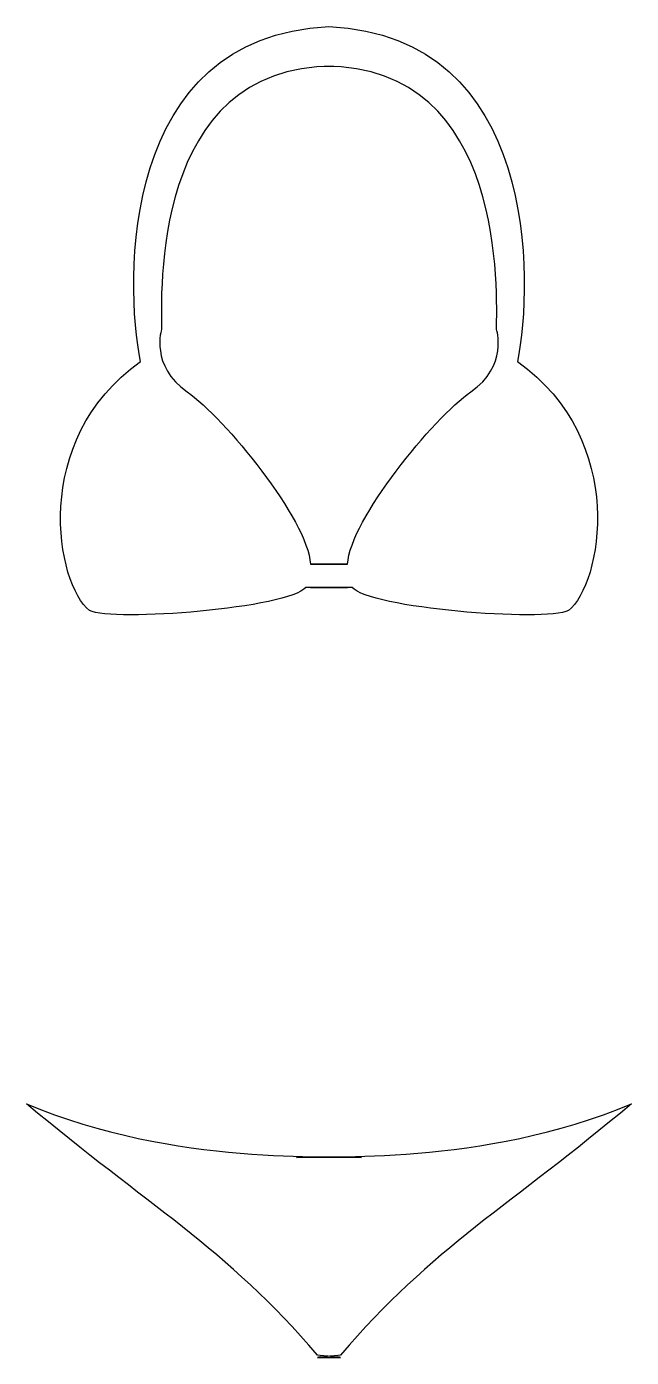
# Model space of a CAD drawing. Header units: centimetres. Extents: x -2.6 to 2.6, y -5.7 to 5.7.
import ezdxf

# ---------------------------------------------------------------- set-up
doc = ezdxf.new("R2010")
doc.units = ezdxf.units.CM
doc.header["$MEASUREMENT"] = 0
doc.layers.add('Camada 1', color=7, linetype='Continuous')

msp = doc.modelspace()

# ---------------------------------------------------------------- linework, layer by layer
at = {"layer": 'Camada 1'}
for points, knots in [([(-0.15876, 0.89313), (-0.15876, 0.89313), (0.19858, 0.89313), (0.19858, 0.89313), (0.19858, 0.89313), (0.33767, 0.71467), (1.84617, 0.59529), (2.04474, 0.69456), (2.04474, 0.69456), (2.32374, 0.91324), (2.56168, 2.14442), (1.60823, 2.81932), (1.60823, 2.81932), (1.74687, 3.49417), (1.78709, 5.59837), (-0.00001, 5.67798), (-0.00001, 5.67798), (-1.78709, 5.59837), (-1.74732, 3.49417), (-1.60823, 2.81932), (-1.60823, 2.81932), (-2.56126, 2.14442), (-2.32332, 0.91324), (-2.04516, 0.69456), (-2.04516, 0.69456), (-1.84659, 0.59529), (-0.33765, 0.71467), (-0.19858, 0.89313), (-0.19858, 0.89313), (-0.19858, 0.89313), (0.15876, 0.89313), (0.15876, 0.89313), (0.15876, 0.89313), (0.15876, 0.89313), (-0.15876, 0.89313), (-0.15876, 0.89313)], [0, 0, 0, 0, 0.1, 0.1, 0.1, 0.1, 0.2, 0.2, 0.2, 0.2, 0.3, 0.3, 0.3, 0.3, 0.4, 0.4, 0.4, 0.4, 0.5, 0.5, 0.5, 0.5, 0.6, 0.6, 0.6, 0.6, 0.7, 0.7, 0.7, 0.7, 0.8, 0.8, 0.8, 0.8, 1, 1, 1, 1]), ([(0.15876, 1.0917), (0.15876, 1.0917), (-0.15876, 1.0917), (-0.15876, 1.0917), (-0.15876, 1.0917), (-0.17887, 1.46915), (-0.89311, 2.34215), (-1.21106, 2.56083), (-1.21106, 2.56083), (-1.52901, 2.77951), (-1.42974, 3.09706), (-1.42974, 3.09706), (-1.42974, 3.09706), (-1.42974, 3.37522), (-1.52946, 5.34078), (0.03941, 5.34078), (0.03941, 5.34078), (0.03941, 5.34078), (-0.03936, 5.34077), (-0.03936, 5.34077), (-0.03936, 5.34077), (1.52949, 5.34077), (1.43022, 3.37521), (1.43022, 3.09705), (1.43022, 3.09705), (1.43022, 3.09705), (1.52949, 2.77952), (1.21112, 2.56082), (1.21112, 2.56082), (0.89269, 2.34214), (0.17887, 1.46913), (0.15876, 1.0917), (0.15876, 1.0917), (0.15876, 1.0917), (-0.15876, 1.0917), (-0.15876, 1.0917), (-0.15876, 1.0917), (-0.15876, 1.0917), (0.15876, 1.0917), (0.15876, 1.0917)], [0, 0, 0, 0, 0.09090909, 0.09090909, 0.09090909, 0.09090909, 0.18181818, 0.18181818, 0.18181818, 0.18181818, 0.27272727, 0.27272727, 0.27272727, 0.27272727, 0.36363636, 0.36363636, 0.36363636, 0.36363636, 0.45454545, 0.45454545, 0.45454545, 0.45454545, 0.54545455, 0.54545455, 0.54545455, 0.54545455, 0.63636364, 0.63636364, 0.63636364, 0.63636364, 0.72727273, 0.72727273, 0.72727273, 0.72727273, 0.81818182, 0.81818182, 0.81818182, 0.81818182, 1, 1, 1, 1]), ([(0.27775, -3.97134), (0.05949, -3.95081), (-1.31036, -4.05008), (-2.58137, -3.5143), (-2.58137, -3.5143), (-1.56841, -4.36848), (-0.87388, -4.74509), (-0.09929, -5.65914), (-0.09929, -5.65914), (-0.11898, -5.65914), (0.09925, -5.67798), (0.09925, -5.67798), (0.09925, -5.67798), (0.09925, -5.67798), (-0.09928, -5.67798), (-0.09928, -5.67798), (-0.09928, -5.67798), (-0.09928, -5.67798), (0.11897, -5.65914), (0.09926, -5.65914), (0.09926, -5.65914), (0.87385, -4.74506), (1.56884, -4.36848), (2.58137, -3.5143), (2.58137, -3.5143), (1.31036, -4.05008), (-0.05949, -3.95081), (-0.27774, -3.97134), (-0.27774, -3.97134), (-0.27774, -3.97134), (0.27775, -3.97134), (0.27775, -3.97134)], [0, 0, 0, 0, 0.11111111, 0.11111111, 0.11111111, 0.11111111, 0.22222222, 0.22222222, 0.22222222, 0.22222222, 0.33333333, 0.33333333, 0.33333333, 0.33333333, 0.44444444, 0.44444444, 0.44444444, 0.44444444, 0.55555556, 0.55555556, 0.55555556, 0.55555556, 0.66666667, 0.66666667, 0.66666667, 0.66666667, 0.77777778, 0.77777778, 0.77777778, 0.77777778, 1, 1, 1, 1]), ([(0.27775, -3.97134), (0.27775, -3.97134), (0.27775, -3.97134), (0.27775, -3.97134), (0.27775, -3.97134), (0.27775, -3.97134), (0.27775, -3.97134), (0.27775, -3.97134)], [0, 0, 0, 0, 0.33333333, 0.33333333, 0.33333333, 0.33333333, 1, 1, 1, 1])]:
    msp.add_open_spline(points, degree=3, knots=knots, dxfattribs=at)

doc.saveas('drawing.dxf')
